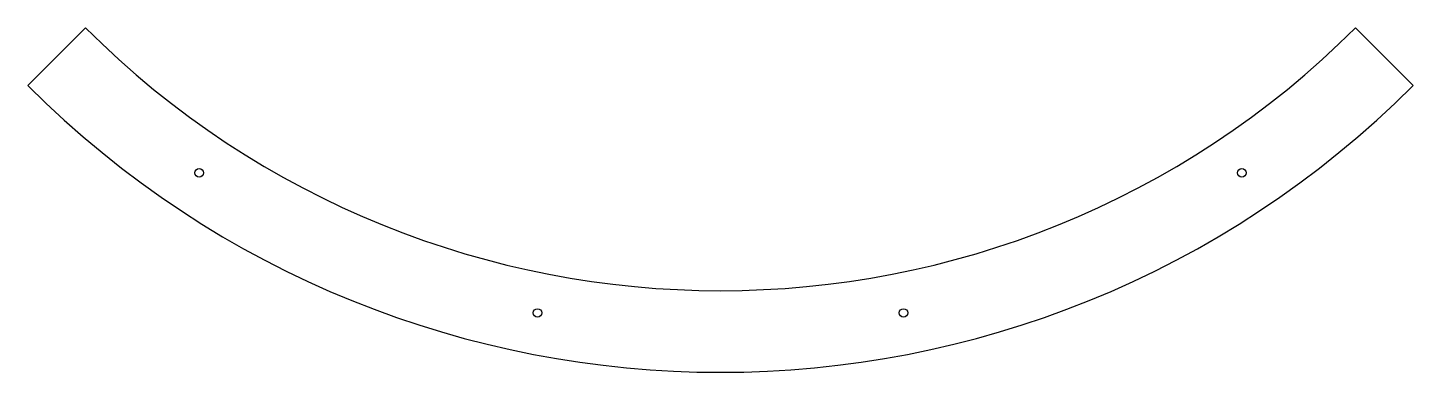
# Model space of a CAD drawing. Header units: inches. Extents: x 1026 to 1679, y 21 to 184.
import ezdxf

# ---------------------------------------------------------------- set-up
doc = ezdxf.new("R2010")
doc.units = ezdxf.units.IN
doc.header["$MEASUREMENT"] = 0

msp = doc.modelspace()

# ---------------------------------------------------------------- linework, layer by layer
at = {"color": 1}
for p, q in [((1052.88, 183.96), (1025.66, 156.73)), ((1651.8, 183.96), (1679.03, 156.73))]:
    msp.add_line(p, q, dxfattribs=at)
for centre in [(1106.5, 115.49), (1598.18, 115.49), (1266.02, 49.42), (1438.67, 49.42)]:
    msp.add_circle(centre, 2, dxfattribs=at)
for radius in [423.5, 462]:
    msp.add_arc((1352.34, 483.41), radius, 225, 315, dxfattribs=at)

doc.saveas('drawing.dxf')
